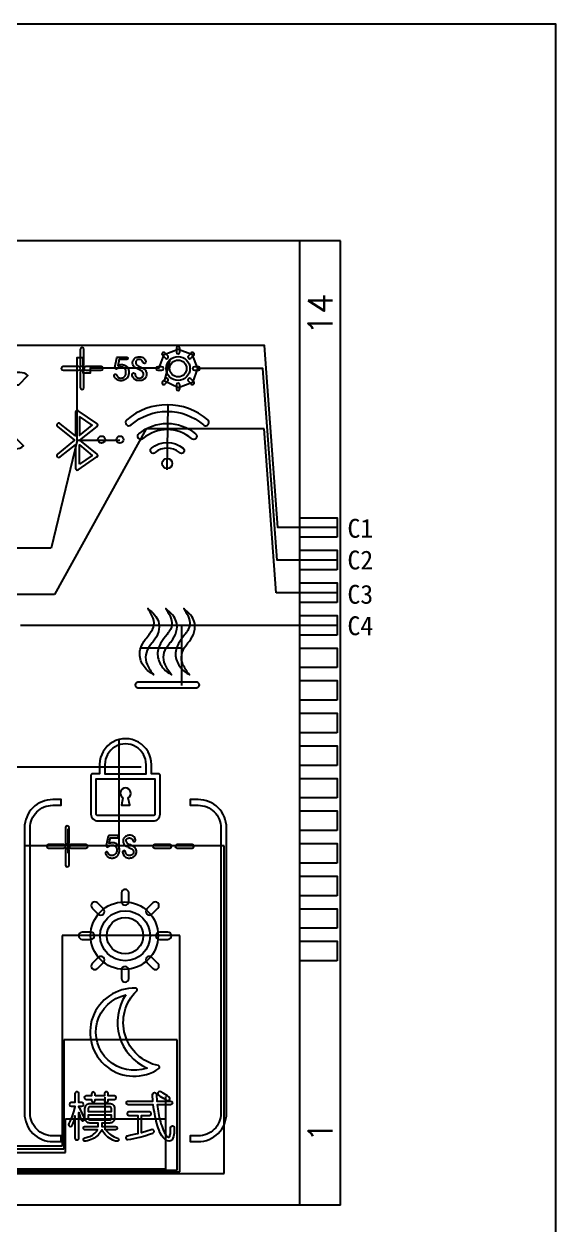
# Model space of a CAD drawing. Header units: millimetres. Extents: x -41 to 727, y -91 to 104.
# Drawn here: x 389 to 421.7, y -43.3 to 30.4 of the extents above; entities that cross this region are included whole.
import ezdxf
from ezdxf.enums import TextEntityAlignment as Align

# ---------------------------------------------------------------- set-up
doc = ezdxf.new("R2010")
doc.units = ezdxf.units.MM
doc.header["$LTSCALE"] = 3
doc.header["$MEASUREMENT"] = 0
doc.layers.add('COM', color=1, linetype='Continuous')
doc.styles.add('ROMANS', font='romans.shx')

msp = doc.modelspace()

# ---------------------------------------------------------------- linework, layer by layer
for p, q in [((408.477, 17.084), (333.477, 17.084)), ((405.977, -42.116), (405.977, 17.084)), ((408.477, -42.116), (408.477, 17.084)), ((408.477, -42.116), (333.477, -42.116))]:
    msp.add_line(p, q)
for points in [[(244.022, 30.392), (244.022, -91.038), (421.695, -91.038), (421.695, 30.392)], [(392.449, 6.306), (392.449, 5.124), (393.238, 5.765)], [(392.449, 3.372), (392.449, 4.554), (393.238, 3.913)], [(408.277, -1.116), (405.977, -1.116), (405.977, 0.084), (408.277, 0.084)], [(408.277, -3.116), (405.977, -3.116), (405.977, -1.916), (408.277, -1.916)], [(408.277, -5.116), (405.977, -5.116), (405.977, -3.916), (408.277, -3.916)], [(408.277, -7.116), (405.977, -7.116), (405.977, -5.916), (408.277, -5.916)], [(408.277, -9.116), (405.977, -9.116), (405.977, -7.916), (408.277, -7.916)], [(408.277, -11.116), (405.977, -11.116), (405.977, -9.916), (408.277, -9.916)], [(408.277, -13.116), (405.977, -13.116), (405.977, -11.916), (408.277, -11.916)], [(408.277, -15.116), (405.977, -15.116), (405.977, -13.916), (408.277, -13.916)], [(408.277, -17.116), (405.977, -17.116), (405.977, -15.916), (408.277, -15.916)], [(408.277, -19.116), (405.977, -19.116), (405.977, -17.916), (408.277, -17.916)], [(408.277, -21.116), (405.977, -21.116), (405.977, -19.916), (408.277, -19.916)], [(408.277, -23.116), (405.977, -23.116), (405.977, -21.916), (408.277, -21.916)], [(408.277, -25.116), (405.977, -25.116), (405.977, -23.916), (408.277, -23.916)], [(408.277, -27.116), (405.977, -27.116), (405.977, -25.916), (408.277, -25.916)]]:
    msp.add_lwpolyline(points, close=True)
for points in [[(392.499, 9.473, 1), (392.725, 9.473), (392.725, 10.415, 1), (392.499, 10.415)], [(398.399, 10.494), (398.399, 10.245, 1), (398.609, 10.245), (398.609, 10.494, 1)], [(394.754, 9.904, -0.353058), (394.802, 9.943), (395.35, 9.943, -1), (395.35, 9.792), (394.888, 9.792), (394.877, 9.733), (394.866, 9.677), (394.854, 9.625), (394.843, 9.576), (394.832, 9.53), (394.821, 9.487), (394.809, 9.448), (394.804, 9.431), (394.854, 9.452), (394.903, 9.468), (394.95, 9.48), (394.996, 9.487), (395.039, 9.49), (395.089, 9.484), (395.137, 9.475), (395.185, 9.462), (395.231, 9.446), (395.249, 9.439), (395.296, 9.412), (395.336, 9.383), (395.371, 9.35), (395.399, 9.315), (395.4, 9.313), (395.423, 9.265), (395.443, 9.22), (395.46, 9.175), (395.468, 9.153), (395.476, 9.106), (395.481, 9.057), (395.484, 9.006), (395.484, 8.977), (395.478, 8.929), (395.469, 8.881), (395.456, 8.832), (395.442, 8.792), (395.423, 8.743), (395.399, 8.699), (395.37, 8.661), (395.342, 8.632), (395.305, 8.6), (395.265, 8.572), (395.222, 8.548), (395.182, 8.531), (395.138, 8.516), (395.092, 8.505), (395.043, 8.498), (394.992, 8.496), (394.955, 8.498), (394.908, 8.504), (394.862, 8.515), (394.817, 8.532), (394.773, 8.555), (394.73, 8.583), (394.72, 8.59), (394.688, 8.617), (394.659, 8.649), (394.632, 8.685), (394.609, 8.727), (394.589, 8.774), (394.582, 8.796, -0.97311), (394.733, 8.849), (394.75, 8.808), (394.775, 8.765), (394.802, 8.729), (394.833, 8.701), (394.866, 8.681), (394.903, 8.668), (394.913, 8.666), (394.968, 8.659), (395.019, 8.659), (395.066, 8.666), (395.109, 8.679), (395.148, 8.699), (395.148, 8.699), (395.188, 8.728), (395.223, 8.761), (395.252, 8.8), (395.274, 8.842), (395.289, 8.886), (395.3, 8.933), (395.306, 8.983), (395.308, 9.036), (395.301, 9.088), (395.289, 9.137), (395.272, 9.181), (395.249, 9.22), (395.215, 9.258), (395.177, 9.288), (395.135, 9.311), (395.107, 9.321), (395.061, 9.331), (395.014, 9.334), (394.964, 9.33), (394.922, 9.321), (394.875, 9.307), (394.832, 9.285), (394.794, 9.257), (394.769, 9.235, -0.758247), (394.625, 9.312)], [(395.771, 9.785, -0.138954), (395.964, 9.94, -0.102277), (396.14, 9.968, -0.076019), (396.293, 9.944, -0.22226), (396.482, 9.774, -0.05224), (396.52, 9.673, -1), (396.336, 9.63, 0.208477), (396.229, 9.777, 0.049237), (396.196, 9.79, 0.127741), (396.042, 9.791, 0.130346), (395.958, 9.746, 0.058092), (395.936, 9.718, 0.195068), (395.911, 9.544, 0.168263), (396.008, 9.425, 0.04914), (396.136, 9.36, -0.020944), (396.31, 9.282, -0.041851), (396.412, 9.218, -0.144498), (396.557, 9.03, -0.122907), (396.571, 8.84, -0.241956), (396.387, 8.562, -0.119033), (396.158, 8.499, -0.079854), (395.969, 8.517, -0.293571), (395.686, 8.825, -0.016754), (395.679, 8.872, -1), (395.872, 8.888, 0.245446), (395.977, 8.7, 0.070069), (396.042, 8.67, 0.136993), (396.219, 8.67, 0.121767), (396.312, 8.721, 0.252538), (396.377, 8.947, 0.190283), (396.249, 9.106, 0.037412), (396.089, 9.186), (396.045, 9.205, -0.051107), (395.896, 9.28, -0.106552), (395.758, 9.411, -0.072152), (395.723, 9.487, -0.206056)], [(397.548, 10.055), (397.724, 9.879, 1), (397.872, 10.027), (397.696, 10.203, 1)], [(399.312, 10.203), (399.136, 10.027, 1), (399.284, 9.879), (399.46, 10.055, 1)], [(386.871, 8.995, 0.388879), (386.097, 8.286), (385.824, 5.164, 0.440011), (386.598, 4.32), (388.528, 4.32, 0.172586), (389.018, 4.495), (388.452, 5.064), (386.666, 5.064, -0.440011), (386.575, 5.163), (386.838, 8.168, -0.388879), (386.928, 8.251), (388.725, 8.251), (389.291, 8.82, 0.172586), (388.801, 8.995)], [(391.443, 9.36, 1), (391.443, 9.133), (392.385, 9.133, 1), (392.385, 9.36)], [(392.499, 9.02), (392.499, 8.078, 1), (392.725, 8.078), (392.725, 9.02, 1)], [(392.838, 9.133), (393.78, 9.133, 1), (393.78, 9.36), (392.838, 9.36, 1)], [(397.256, 9.142), (397.505, 9.142, 1), (397.505, 9.351), (397.256, 9.351, 1)], [(399.752, 9.351), (399.503, 9.351, 1), (399.503, 9.142), (399.752, 9.142, 1)], [(397.696, 8.29), (397.872, 8.466, 1), (397.724, 8.615), (397.548, 8.439, 1)], [(398.609, 7.999), (398.609, 8.248, 1), (398.399, 8.248), (398.399, 7.999, 1)], [(399.46, 8.439), (399.284, 8.615, 1), (399.136, 8.466), (399.312, 8.29, 1)], [(392.372, 6.652, 0.603516), (392.207, 6.565), (392.207, 5.116), (391.271, 5.854, 1), (391.099, 5.684), (392.141, 4.839), (391.099, 3.994, 1), (391.271, 3.824), (392.207, 4.562), (392.207, 3.112, 0.603516), (392.372, 3.026), (393.525, 3.817, 0.501045), (393.532, 3.985), (392.481, 4.839), (393.532, 5.693, 0.501045), (393.525, 5.861)], [(395.349, 6.088, 1), (395.615, 5.782, -0.37367), (400.065, 5.782, 1), (400.331, 6.088, 0.37367)], [(399.582, 5.227, -1), (399.332, 4.939, 0.37367), (396.348, 4.939, -1), (396.098, 5.227, -0.37367)], [(398.586, 4.08, 0.37367), (397.094, 4.08, -1), (396.864, 4.345, -0.37367), (398.816, 4.345, -1)], [(397.33, -6.757, -0.115236), (397.084, -7.371, -0.023566), (396.907, -7.604), (396.817, -7.718), (396.773, -7.775, 0.28438), (396.605, -8.928, 0.063634), (397.003, -9.552, -0.026359), (396.701, -9.353, -0.144655), (396.226, -8.69, -0.176849), (396.21, -7.909, -0.073692), (396.494, -7.393), (396.54, -7.331), (396.726, -7.082, 0.016176), (396.856, -6.895), (396.895, -6.832), (396.93, -6.769, 0.19634), (397.01, -6.218, 0.082282), (396.784, -5.709, 0.00683), (396.651, -5.49, -0.034492), (397.067, -5.884, -0.220995)], [(398.11, -6.218, -0.19634), (398.03, -6.769), (397.995, -6.832), (397.956, -6.895, -0.016176), (397.826, -7.082), (397.64, -7.331), (397.594, -7.393, 0.073692), (397.31, -7.909, 0.176849), (397.326, -8.69, 0.144655), (397.801, -9.353, 0.026359), (398.103, -9.552, -0.063634), (397.705, -8.928, -0.28438), (397.873, -7.775), (397.917, -7.718), (398.007, -7.604, 0.023566), (398.184, -7.371, 0.115236), (398.43, -6.757, 0.220995), (398.167, -5.884, 0.034492), (397.751, -5.49, -0.00683), (397.884, -5.709, -0.082282)], [(399.21, -6.218, -0.19634), (399.13, -6.769), (399.095, -6.832), (399.056, -6.895, -0.016176), (398.926, -7.082), (398.74, -7.331), (398.694, -7.393, 0.073692), (398.41, -7.909, 0.176849), (398.426, -8.69, 0.144655), (398.901, -9.353, 0.026359), (399.203, -9.552, -0.063634), (398.805, -8.928, -0.28438), (398.973, -7.775), (399.017, -7.718), (399.107, -7.604, 0.023566), (399.284, -7.371, 0.115236), (399.53, -6.757, 0.220995), (399.267, -5.884, 0.034492), (398.851, -5.49, -0.00683), (398.984, -5.709, -0.082282)], [(399.64, -10.013), (396.041, -10.013, 1), (396.041, -10.351), (399.639, -10.351, 1.001971)], [(397.398, -18.111), (397.398, -15.724, 0.414214), (397.3, -15.627), (396.866, -15.627), (396.866, -15.077, 1.000475), (393.691, -15.057), (393.691, -15.627), (393.258, -15.627, 0.414214), (393.16, -15.724), (393.16, -18.111, 0.414214), (393.574, -18.525), (396.983, -18.525, 0.414214)], [(396.543, -15.076, 1.007782), (394.014, -15.076), (394.014, -15.627), (396.543, -15.627)], [(396.983, -18.203), (393.574, -18.203, -0.414214), (393.482, -18.111), (393.482, -15.949), (397.075, -15.949), (397.075, -18.111, -0.414214)], [(395.121, -17.106), (395.023, -17.552), (395.534, -17.552), (395.436, -17.106, 3.847294)], [(389.08, -18.954), (389.08, -36.476, 0.414214), (390.82, -38.216), (391.32, -38.216), (391.32, -37.866), (390.82, -37.866, -0.414214), (389.43, -36.476), (389.43, -18.954, -0.414214), (390.82, -17.564), (391.32, -17.564), (391.32, -17.214), (390.82, -17.214, 0.414214)], [(401.127, -18.954), (401.127, -36.476, -0.414214), (399.737, -37.866), (399.237, -37.866), (399.237, -38.216), (399.737, -38.216, 0.414214), (401.477, -36.476), (401.477, -18.954, 0.414214), (399.737, -17.214), (399.237, -17.214), (399.237, -17.564), (399.737, -17.564, -0.414214)], [(391.591, -19.864, 1), (391.814, -19.864), (391.814, -18.939, 1), (391.591, -18.939)], [(394.095, -20.032, 0.758247), (394.232, -20.106), (394.255, -20.084), (394.292, -20.057), (394.332, -20.037), (394.377, -20.023), (394.417, -20.015), (394.464, -20.011), (394.51, -20.014), (394.553, -20.023), (394.58, -20.033), (394.62, -20.054), (394.656, -20.083), (394.688, -20.119), (394.71, -20.157), (394.727, -20.199), (394.738, -20.245), (394.745, -20.295), (394.742, -20.346), (394.737, -20.393), (394.727, -20.438), (394.713, -20.479), (394.691, -20.52), (394.663, -20.557), (394.63, -20.588), (394.593, -20.615), (394.592, -20.616), (394.555, -20.635), (394.514, -20.647), (394.47, -20.654), (394.421, -20.654), (394.369, -20.647), (394.359, -20.646), (394.324, -20.633), (394.292, -20.614), (394.263, -20.587), (394.237, -20.553), (394.214, -20.512), (394.197, -20.473, 0.97311), (394.053, -20.524), (394.06, -20.544), (394.079, -20.589), (394.101, -20.629), (394.126, -20.664), (394.154, -20.694), (394.185, -20.719), (394.194, -20.727), (394.235, -20.753), (394.277, -20.775), (394.319, -20.791), (394.363, -20.802), (394.409, -20.808), (394.444, -20.809), (394.492, -20.807), (394.539, -20.801), (394.583, -20.79), (394.625, -20.776), (394.663, -20.76), (394.704, -20.737), (394.742, -20.71), (394.777, -20.679), (394.804, -20.652), (394.831, -20.615), (394.854, -20.574), (394.872, -20.527), (394.885, -20.489), (394.898, -20.443), (394.907, -20.397), (394.912, -20.351), (394.912, -20.323), (394.91, -20.275), (394.904, -20.228), (394.897, -20.183), (394.889, -20.163), (394.873, -20.12), (394.854, -20.076), (394.832, -20.031), (394.831, -20.029), (394.804, -19.995), (394.772, -19.964), (394.733, -19.936), (394.688, -19.911), (394.672, -19.904), (394.627, -19.889), (394.582, -19.877), (394.536, -19.868), (394.489, -19.863), (394.448, -19.865), (394.404, -19.872), (394.359, -19.883), (394.313, -19.898), (394.265, -19.919), (394.27, -19.902), (394.281, -19.865), (394.291, -19.825), (394.302, -19.781), (394.313, -19.734), (394.323, -19.684), (394.334, -19.631), (394.345, -19.575), (394.785, -19.575, 1), (394.785, -19.431), (394.263, -19.431, 0.353058), (394.217, -19.468)], [(395.724, -19.729, 1), (395.899, -19.688, 0.063058), (395.852, -19.572, 0.254133), (395.594, -19.411), (395.548, -19.407), (395.503, -19.407, 0.169471), (395.272, -19.492, 0.540556), (395.285, -20.05), (395.324, -20.074, 0.034359), (395.446, -20.134, -0.030017), (395.611, -20.211, -0.106833), (395.718, -20.295, -0.499096), (395.634, -20.637, -0.196646), (395.412, -20.631, -0.279469), (395.281, -20.436, 0.96722), (395.098, -20.445, 0.354727), (395.407, -20.797, 0.103245), (395.655, -20.792, 0.290681), (395.939, -20.526, 0.145023), (395.934, -20.301, 0.155404), (395.778, -20.108), (395.739, -20.083, 0.029471), (395.617, -20.022, -0.022242), (395.45, -19.947, -0.071058), (395.375, -19.896, -0.428137), (395.372, -19.611, -0.150721), (395.5, -19.567), (395.523, -19.567, -0.359211)], [(390.554, -19.976, 1), (390.554, -20.198), (391.48, -20.198, 1), (391.48, -19.976)], [(391.814, -20.309, 1), (391.591, -20.309), (391.591, -21.235, 1), (391.814, -21.235)], [(391.925, -20.198), (392.851, -20.198, 1), (392.851, -19.976), (391.925, -19.976, 1)], [(397.068, -19.976, 1), (397.068, -20.198), (397.998, -20.198, 1), (397.998, -19.976)], [(398.436, -20.198), (399.365, -20.198, 1), (399.365, -19.976), (398.436, -19.976, 1)], [(395.032, -22.949), (395.032, -23.473, 1), (395.474, -23.473), (395.474, -22.949, 1)], [(393.239, -23.874), (393.61, -24.245, 1), (393.922, -23.933), (393.551, -23.562, 1)], [(396.955, -23.562), (396.584, -23.933, 1), (396.896, -24.245), (397.267, -23.874, 1)], [(392.626, -25.797), (393.15, -25.797, 1), (393.15, -25.355), (392.626, -25.355, 1)], [(397.88, -25.355), (397.356, -25.355, 1), (397.356, -25.797), (397.88, -25.797, 1)], [(393.551, -27.59), (393.922, -27.219, 1), (393.61, -26.907), (393.239, -27.278, 1)], [(397.267, -27.278), (396.896, -26.907, 1), (396.584, -27.219), (396.955, -27.59, 1)], [(395.474, -28.203), (395.474, -27.679, 1), (395.032, -27.679), (395.032, -28.203, 1)], [(397.331, -33.727, 0.66148), (397.295, -33.549, -0.601431), (395.963, -28.963, 0.66148), (395.898, -28.794, 1.37923)], [(395.294, -29.209, 0.463864), (396.599, -33.7, -1.063754)], [(392.176, -37.99, 1), (392.414, -37.99), (392.414, -36.435), (392.502, -36.711), (392.536, -36.848, 1.083332), (392.753, -36.775), (392.64, -36.511), (392.515, -36.247), (392.414, -36.072), (392.414, -36.047), (392.59, -36.047, 1), (392.59, -35.821), (392.414, -35.821), (392.414, -35.273, 1), (392.176, -35.273), (392.176, -35.821), (391.951, -35.821, 1), (391.951, -36.047), (392.176, -36.047), (392.176, -36.072), (392.088, -36.385), (391.988, -36.686), (391.888, -36.937), (391.796, -37.093, 1.034631), (392.009, -37.208), (392.026, -37.175), (392.138, -36.874), (392.176, -36.636)], [(393.417, -35.407), (393.417, -35.275, 1), (393.192, -35.275), (393.192, -35.407), (392.847, -35.407, 1), (392.847, -35.62), (393.192, -35.62), (393.192, -35.69, 1), (393.417, -35.69), (393.417, -35.62), (393.982, -35.62), (393.982, -35.683, 1), (394.22, -35.683), (394.22, -35.62), (394.608, -35.62, 1), (394.608, -35.407), (394.22, -35.407), (394.22, -35.275, 1), (393.982, -35.275), (393.982, -35.407)], [(395.445, -35.946, -0.414773), (395.332, -35.834, -0.418757), (395.447, -35.721), (396.956, -35.721), (396.936, -35.331, -1), (397.174, -35.321), (397.194, -35.721), (398.04, -35.721, -0.358299), (398.15, -35.812), (398.152, -35.834, -0.420137), (398.037, -35.946), (397.219, -35.946, 0.003686), (397.307, -36.469, 0.067254), (397.596, -37.496, 0.070382), (397.782, -37.833, 0.14433), (397.922, -37.946, 0.328766), (397.976, -37.92), (397.982, -37.909), (397.988, -37.897), (397.999, -37.87), (398.008, -37.844, 0.08709), (398.034, -37.579), (398.034, -37.483), (398.034, -37.362, -1.015743), (398.269, -37.366, -0.005832), (398.265, -37.576, -0.085504), (398.19, -38.008, -0.241298), (398.044, -38.163, -0.274529), (397.702, -38.083), (397.666, -38.05, -0.106043), (397.394, -37.65, -0.03263), (397.203, -37.098, -0.024523), (396.981, -35.946)], [(397.943, -35.475), (397.846, -35.407), (397.595, -35.244), (397.444, -35.161, 1.004461), (397.321, -35.387), (397.382, -35.42), (397.633, -35.57), (397.807, -35.68, 0.979106)], [(392.798, -37.489, -0.417731), (392.69, -37.382, -0.416951), (392.798, -37.276), (393.593, -37.276), (393.593, -37.075), (393.093, -37.075, -0.417134), (392.79, -36.773), (392.791, -36.174, -0.418414), (393.093, -35.871), (394.308, -35.871, -0.414972), (394.608, -36.172), (394.608, -36.774, -0.414214), (394.307, -37.075), (393.831, -37.075), (393.831, -37.276), (394.666, -37.276, -1), (394.666, -37.489), (394.057, -37.489, 0.16977), (394.788, -37.997, -0.977966), (394.735, -38.195), (394.719, -38.192, -0.058284), (394.495, -38.129, -0.141584), (393.819, -37.489, -0.180398), (393.274, -38.037, -0.077769), (392.833, -38.191, -0.980557), (392.778, -37.978, 0.005598), (392.93, -37.938), (392.994, -37.918, 0.190721), (393.568, -37.489)], [(394.408, -36.171, 0.414214), (394.308, -36.071), (393.091, -36.071, 0.414214), (392.991, -36.171), (392.991, -36.171), (392.991, -36.36), (394.408, -36.36)], [(392.99, -36.774, 0.413961), (393.091, -36.875), (394.307, -36.875, 0.414214), (394.408, -36.774), (394.408, -36.586), (392.99, -36.586)], [(395.614, -37.827), (395.39, -37.869, 0.979603), (395.427, -38.092), (395.614, -38.066), (395.877, -38.003), (396.166, -37.94), (396.454, -37.865), (396.742, -37.765), (396.95, -37.695, 1.07359), (396.861, -37.48), (396.843, -37.489), (396.579, -37.576), (396.253, -37.664), (396.253, -36.611), (396.748, -36.611, 1), (396.748, -36.385), (395.488, -36.385, 1), (395.488, -36.611), (396.04, -36.611), (396.04, -37.727), (395.89, -37.765)]]:
    msp.add_lwpolyline(points, format="xyb", close=True)
for centre, radius in [((398.504, 9.247), 0.73), ((398.504, 9.247), 0.52), ((393.805, 4.884), 0.217), ((394.937, 4.884), 0.217), ((397.84, 3.415), 0.308), ((395.253, -25.576), 1.537), ((395.253, -25.576), 1.117)]:
    msp.add_circle(centre, radius)
at = {"layer": 'COM', "color": 4}
for p, q in [((396.537, 5.536), (390.915, -4.635)), ((403.783, 5.536), (396.537, 5.536)), ((404.532, -4.516), (403.783, 5.536)), ((390.915, -4.635), (385.703, -4.635)), ((408.277, -4.516), (404.532, -4.516)), ((391.4, -25.57), (391.4, -38.485)), ((398.607, -25.57), (391.4, -25.57)), ((398.607, -40.074), (398.607, -25.57)), ((391.4, -38.485), (388.538, -38.485)), ((336.57, -40.074), (398.607, -40.074))]:
    msp.add_line(p, q, dxfattribs=at)
at = {"layer": 'COM', "color": 2}
for p, q in [((392.316, 4.834), (390.718, -1.778)), ((390.718, -1.778), (380.347, -1.778)), ((391.5, -31.968), (391.5, -38.685)), ((398.457, -31.968), (391.5, -31.968)), ((398.457, -39.974), (398.457, -31.968)), ((391.5, -38.685), (388.338, -38.685)), ((336.67, -39.974), (398.457, -39.974))]:
    msp.add_line(p, q, dxfattribs=at)
at = {"layer": 'COM', "color": 6}
for p, q in [((388.828, -6.516), (408.277, -6.516)), ((387.483, -15.201), (396.234, -15.201)), ((401.327, -20.055), (389.145, -20.055)), ((401.327, -40.174), (401.327, -20.055)), ((336.47, -40.174), (401.327, -40.174))]:
    msp.add_line(p, q, dxfattribs=at)
at = {"layer": 'COM'}
for p, q in [((391.6, -38.885), (391.6, -36.823)), ((391.6, -36.823), (397.75, -36.823)), ((388.138, -38.885), (391.6, -38.885))]:
    msp.add_line(p, q, dxfattribs=at)
for points in [[(408.277, -0.516), (404.635, -0.516), (403.803, 10.657), (388.136, 10.657), (388.136, 8.819), (385.041, 8.819), (385.041, 1.661), (379.344, 1.661)], [(333.677, -20.516), (336.77, -20.516), (336.77, -39.874), (397.75, -39.874), (397.75, -35.438)], [(394.012, -35.479), (394.012, -37.489)]]:
    msp.add_lwpolyline(points, dxfattribs=at)
at = {"layer": 'COM', "color": 2}
for points in [[(394.937, 4.834), (392.316, 4.834), (392.316, 9.92), (392.659, 9.92), (392.659, 8.975), (393.128, 8.975), (393.128, 9.283), (397.338, 9.283), (397.646, 10.111), (398.506, 10.439), (399.355, 10.118), (399.702, 9.245), (399.397, 8.377), (398.523, 8.063), (397.668, 8.463), (398.015, 9.753)], [(408.277, -2.516), (404.584, -2.516), (403.707, 9.249), (399.7, 9.249)]]:
    msp.add_lwpolyline(points, dxfattribs=at)
at = {"layer": 'COM', "color": 4}
msp.add_lwpolyline([(397.867, 6.964), (397.817, 3.019)], dxfattribs=at)
at = {"layer": 'COM', "color": 6}
for points in [[(398.724, -6.516), (398.724, -10.222)], [(396.21, -7.909), (398.724, -7.909)], [(394.869, -13.533), (394.869, -20.28)], [(391.733, -19.006), (391.733, -20.507)]]:
    msp.add_lwpolyline(points, dxfattribs=at)
at = {"layer": 'COM', "color": 4}
msp.add_circle((395.209, -25.57), 2.073, dxfattribs=at)

# ---------------------------------------------------------------- texts
at = {"style": 'ROMANS'}
for s, p in [('14', (407.227, 12.584)), ('1', (407.227, -37.616))]:
    msp.add_text(s, height=1.49, rotation=90, dxfattribs=at).set_placement(p, align=Align.MIDDLE)
at = {"layer": 'COM'}
msp.add_text('C1', height=1.1581, dxfattribs=at).set_placement((408.9, -1.144))
at = {"layer": 'COM', "color": 2}
msp.add_text('C2', height=1.1581, dxfattribs=at).set_placement((408.9, -3.09))
at = {"layer": 'COM', "color": 4}
msp.add_text('C3', height=1.1581, dxfattribs=at).set_placement((408.9, -5.194))
at = {"layer": 'COM', "color": 6}
msp.add_text('C4', height=1.1581, dxfattribs=at).set_placement((408.9, -7.126))

doc.saveas('drawing.dxf')
